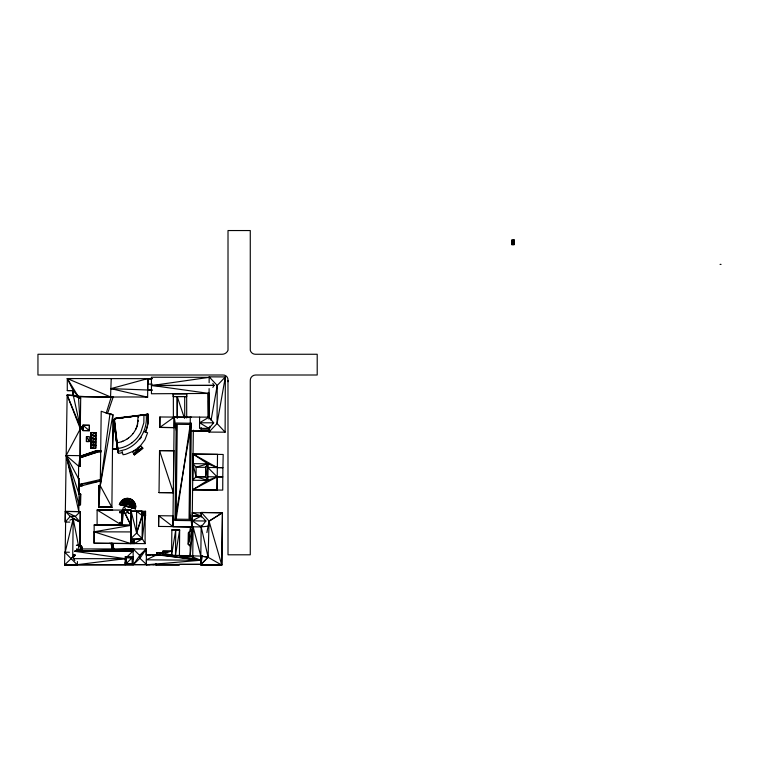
<?xml version="1.0" encoding="UTF-8"?>
<svg xmlns="http://www.w3.org/2000/svg" width="759" height="759" viewBox="0 0 759 759"><rect width="100%" height="100%" fill="white"/><g stroke="black" fill="none" stroke-linecap="round" stroke-linejoin="round"><path stroke-width="1.14" d="M73.234 395.145L67.153 395.059L66.185 455.466L78.632 466.197L80.046 466.197L80.293 426.928L73.234 395.145L73.234 390.591L67.295 378.561L73.234 378.561M133.992 454.233L142.256 447.468L133.982 454.28L134.381 454.926L143.081 448.332L142.521 447.763L133.992 454.233L144.941 439.793L147.597 432.772L145.491 432.165A30.445 30.445 0 0 0 147.559 425.6L148.233 421.141L148.062 414.253L115.178 418.579L113.888 420.59L117.768 452.326M155.766 563.823L155.747 564.876L179.503 564.886L125.159 564.63L125.169 556.575L133.167 556.717L133.186 559.022M130.928 531.072L130.984 525.37L123.565 510.703L122.256 510.712L122.095 525.266L123.565 510.086L131.146 510.076L130.975 525.37L94.135 531.812L94.097 543.226L145.102 543.634L145.13 515.541L142.028 515.437L136.601 511.281L131.146 511.291L130.823 538.805M149.77 555.56L149.77 554.782L148.565 554.782L148.574 555.56M90.985 435.713L90.957 438.531L95.843 438.579L95.89 435.761L90.985 435.713L90.957 438.531L95.89 435.761L95.843 438.579M208.943 526.101L201.173 526.917L158.584 526.433L158.735 515.712L172.891 526.594L193.109 526.822L200.822 556.1L200.718 564.364L125.169 564.62L125.159 562.334M145.13 515.551L142.303 538.805L134.352 543.596L130.804 543.596L130.823 538.7L136.629 533.027L142.531 515.456L142.312 538.814L145.102 543.634M199.589 417.184L199.541 428.37L208.991 428.408L213.668 422.829L209.057 417.175L190.262 417.014L190.262 424.006M86.45 441.501L86.469 436.577L89.287 436.624L89.239 441.51L86.45 441.501L86.469 436.577L89.239 441.51L86.45 441.501L89.239 441.51M145.576 511.281L131.146 511.291L136.629 533.027L142.312 538.814L130.823 538.7L134.362 540.057L134.352 543.605L130.823 540.047L142.303 538.805L142.531 515.456M208.431 417.033L208.497 400.477M208.981 427.393L208.962 432.089L225.119 432.175L225.347 376.919L209.161 376.853L209.133 382.735M209.01 419.167L209.114 388.608M209.996 426.264L208.962 432.089L217.074 423.531L225.347 376.919L217.207 385.487L217.074 423.531L225.119 432.175M89.287 430.666L82.987 425.22L89.391 425.287L89.287 430.666L82.911 430.571L82.987 425.22L89.391 425.287L89.296 430.657L82.921 430.562L82.94 428.844L80.293 426.928L78.481 396.815L73.225 390.6L67.285 390.591L67.295 378.551L152.227 378.665L147.796 378.618L147.635 397.204C120.804 396.331 93.594 398.39 67.153 395.059L80.312 428.816L80.065 466.187L78.642 466.197L78.452 478.549M90.919 441.747L90.928 438.93L95.852 438.977L95.805 441.795L90.919 441.747L90.928 438.93L90.919 441.747L95.852 438.977M192.909 463.654L196.126 467.212L207.824 463.806L207.786 467.459L222.909 467.648L222.795 476.927L217.131 476.861L192.625 489.821L217.065 490.058L217.52 454.375L223.184 454.48L222.909 467.686L217.245 467.572L207.824 463.806L193.042 454.062L192.909 463.654L192.739 480.267L207.624 480.428L217.131 476.861L222.795 476.889L222.729 490.096L192.625 489.83L207.624 480.428L207.824 463.806L192.909 463.654L196.012 476.747L192.739 480.267M217.065 490.058L217.131 476.861L207.786 467.459L207.624 480.428L196.012 476.747L196.126 467.212L205.642 467.345L207.824 463.806L205.642 467.345L205.537 476.842L207.634 480.428L205.651 467.335M162.872 552.732L162.881 551.129L171.6 551.214L171.553 555.332L162.872 552.732L171.6 551.214L162.881 551.138L163.043 555.227L200.774 560.246L200.822 556.1L156.762 554.801L155.747 554.791L155.756 555.579M98.67 507.173L111.886 507.306L98.661 507.183L98.86 485.722L100.273 485.713L98.86 485.713L98.661 507.183L111.886 507.325L112.873 414.822L109.989 413.702L100.264 485.722L98.661 507.183L111.886 507.325L100.264 485.722L101.203 411.255L109.998 414.3M100.757 452.108L100.767 450.675L97.494 450.571L80.188 456.254L80.16 457.781L100.767 450.675L100.757 452.108L97.721 452.013L93.338 453.076M130.852 539.042L130.804 543.596L94.097 543.235L94.163 524.972L130.984 525.37L125.045 513.141M150.586 378.684L150.035 379.253M159.902 416.966L159.807 427.431L174.134 427.583L174.209 417.089L191.24 417.222L159.902 416.976L159.807 427.431L174.209 417.089L176.496 431.103M179.428 555.436L179.655 529.953L171.866 529.867L171.553 555.341L175.746 529.915L179.646 529.953L175.49 555.389L175.746 529.915L171.866 529.867M79.894 546.594L80.312 511.604L65.34 511.433L65.208 522.059L69.8 522.107M122.152 520.57L122.256 510.095L97.114 510.01L97.105 524.981L130.984 525.37L94.163 524.981L97.617 525.01M115.425 525.2L122.085 525.275L122.256 510.095M69.951 520.171L73.196 518.758L72.712 557.068L75.378 555.313M74.837 560.673L73.576 558.671L73.632 554.374M67.153 395.059L80.293 426.928L82.968 426.833L82.997 425.211L82.93 428.854L80.312 428.826L66.185 455.466L78.443 478.559L79.24 478.559L78.822 511.594L65.34 511.433L65.208 522.059L70.198 516.414L75.312 516.471L80.302 511.623L77.997 511.585M146.354 555.579L146.316 548.966L133.119 548.918L133.129 550.939L82.323 551.138L79.856 545.417L80.302 511.613M80.084 528.587L80.16 522.211L75.312 516.471L65.34 511.433L66.185 455.466L80.188 455.675L78.632 466.197L80.056 466.187M146.81 564.829L139.912 558.292L139.751 555.465L133.119 548.918L76.735 551.129L79.856 545.417L80.056 530.617M90.843 448.18L90.881 445.362L95.776 445.41L95.729 448.227L90.843 448.18L90.881 445.362L95.776 445.41L95.729 448.227L90.843 448.18L95.776 445.41M90.871 444.983L95.805 442.203L95.767 445.021L90.881 444.973L90.909 442.165L95.814 442.203L95.767 445.021L90.871 444.983L90.909 442.155M131.06 518.331L130.804 543.596L94.135 531.812L130.899 531.926L130.804 543.596L134.371 540.057M152.806 555.569L152.815 554.782L153.849 554.782L153.83 555.579M159.029 492.582L159.532 450.599L173.896 450.751L173.507 482.231M190.993 526.793L172.891 526.594L174.209 417.089M173.431 488.065L173.375 492.724L159.029 492.582L173.375 492.724L159.523 450.609L173.896 450.751M175.025 520.418L176.202 423.029L191.363 423.247L190.054 520.646L175.025 520.418L191.363 423.247M176.135 519.175L177.274 424.3L190.243 424.461L189.048 519.336L176.135 519.175L190.243 424.461M171.6 551.214L163.081 552.742L156.762 554.801L146.383 559.819L146.411 564.838L200.774 560.246L190.111 555.977L190.234 545.911L193.109 526.822L190.547 526.793L188.308 544.345L190.234 545.92L188.317 544.345L188.45 532.647L190.452 531.091L193.109 526.822L192.71 558.899M190.205 515.143L192.112 526.812L193.346 430.192M201.296 517.145L201.353 512.496L222.453 512.742L221.789 565.094L200.708 564.772L201.192 525.275M201.173 526.917L192.198 520.826L201.306 516.025L201.363 512.486L222.444 512.752L221.799 565.019L200.718 564.762L208.108 557.153L201.173 526.917L205.917 521.016L201.306 516.025L201.353 512.847L192.312 512.752L192.112 526.812M65.625 522.05L65.189 552.182L73.196 518.758L80.16 522.211L70.198 516.414L65.34 511.433M79.164 484.441L79.145 485.874L81.194 485.893L100.435 481.016L100.454 479.527L79.164 484.441L100.435 481.016M67.276 390.591L73.225 390.591L73.225 395.154L78.632 397.982L80.701 398.001L80.293 426.928L82.968 426.833M80.644 494.166L80.492 504.792L78.908 504.773L66.185 455.466L79.04 494.128L80.644 494.166L80.482 504.801L78.917 504.763L80.634 494.166L79.04 494.128L78.443 478.559L79.24 478.559M95.862 435.391L95.9 432.573L91.004 432.535L90.966 435.353L95.862 435.391L95.9 432.573L90.985 432.554L90.966 435.343L95.9 432.573M172.891 526.594L173.043 515.883L158.735 515.712M77.409 561.537L77.361 564.971L64.581 564.962L64.79 552.173L69.42 552.248M95.805 441.795L95.852 438.977M158.584 526.433L158.735 515.712M82.911 430.571L82.94 428.844L80.321 428.816M190.556 526.784L190.443 531.101L188.45 532.647L188.308 544.345L193.109 526.822L190.111 555.977L163.043 555.237L163.071 552.742L156.79 552.647L156.724 555.579M216.135 564.943L200.708 564.772L208.108 557.296L209.076 521.082L201.353 512.496M73.234 390.591L73.225 395.154L78.471 396.805L110.548 396.919L111.231 378.589M156.278 564.886L156.335 563.814M113.964 420.571L112.503 448.778L117.379 448.806L113.964 420.571L112.806 420.761L113.973 420.562L117.341 448.816M131.07 507.069L133.119 508.103L132.54 503.606L133.29 500.788C129.172 496.32 121.023 498.502 119.571 504.365L135.358 508.71C137.872 501.073 127.218 494.792 121.744 500.693L122.873 502.923L124.922 503.957M115.169 418.721L118.679 418.133L115.207 418.702A1.565 1.565 0 0 1 114.505 419.755M132.996 433.607L134.001 432.25A24.174 24.174 0 0 0 136.269 428.104A25.227 25.227 0 0 0 137.341 425.097L138.185 415.79L138.242 417.184M138.053 421.919L138.233 420.334M100.264 485.722L112.863 414.831L109.989 413.702L109.989 414.319L112.863 414.831M211.03 420.439L217.207 385.487M200.718 564.772L202.473 555.569M206.875 532.581L209.076 521.082L222.444 512.752L209.076 521.224L221.789 565.094L208.108 557.296M115.169 418.683L115.197 418.162L148.062 414.253L146.136 414.642C147.701 426.938 141.734 439.793 131.307 446.51A34.525 34.525 0 0 1 125.577 449.489L118.072 451.425L114.267 419.736M114.761 419.499A1.651 1.651 0 0 1 114.495 419.699L118.309 453.379L121.895 452.781M119.571 504.365L120.434 502.382L122.873 502.923L131.032 501.879L133.29 500.788L135.387 504.46L135.358 508.71L135.643 506.576L133.28 505.779L131.032 501.879L131.62 499.469L129.049 500.874L124.599 501.424L121.838 504.991L124.125 505.152M137.768 423.503L137.388 425.049A25.227 25.227 0 0 1 135.633 429.509M129.647 498.635L129.049 500.874L132.54 503.606L127.189 504.299M126.06 506.12L126.487 504.583L124.182 503.948M129.134 506.984L129.561 505.447L131.867 506.082L131.44 507.619L131.867 506.082L129.134 506.984L129.78 504.678L124.391 503.189L123.755 505.503L129.78 504.678M119.286 504.612L135.548 508.786L119.372 504.318M121.744 500.693L124.599 501.424L125.425 498.606L126.762 500.712L133.271 505.779L135.387 504.46L135.643 506.576L133.129 508.103M142.028 511.272L142.018 515.446L136.629 533.027L136.601 511.281L142.028 511.272L145.586 515.551L142.056 515.446L142.018 511.272L131.146 511.291M106.203 413.219L111.288 396.862L113.214 396.872L107.522 413.589M134.58 502.477L132.54 503.606L133.271 505.779L122.873 502.923L126.762 500.712L127.54 498.34L129.049 500.874L124.599 501.424L123.442 499.413M145.424 432.526L147.92 423.712L148.052 414.395L133.546 416.387M118.062 451.254L117.949 450.258M81.649 484.584L82.162 483.644L82.352 484.337L81.649 484.584L81.422 483.9L82.162 483.644L82.352 484.337L81.659 484.574L81.422 483.9L82.162 483.644M212.852 387.403L214.076 385.392L212.843 383.38M146.411 564.838L146.307 548.975L139.912 558.292L133.214 564.781L77.361 564.668L125.169 558.662L74.837 551.319M146.383 559.819L200.774 560.246L156.762 554.801L146.345 554.791L146.316 548.956L139.751 555.465L133.214 564.781L133.119 548.909M139.998 439.034L141.288 437.26M82.029 486.111L82.636 485.333M143.707 513.53L145.576 511.272L145.576 515.551L142.056 515.446L143.707 513.53L142.056 515.446M139.751 555.474L146.307 548.975M125.159 564.63L77.352 564.677L125.169 564.62L126.753 563.055M131.563 558.301L133.167 556.717M136.155 449.157L132.607 451.823L133.783 453.891L142.256 447.468L140.595 445.827L134.808 450.599L125.586 454.309L123.024 454.736L122.18 451.529M71.061 558.671L75.113 554.734L64.581 564.962L77.361 564.971L64.781 552.182M127.559 556.347L133.129 550.939L74.837 551.148M142.521 447.763L134.381 454.926M132.057 442.687L135.244 439.897A26.726 26.726 0 0 0 137.683 437.165L139.912 433.882A28.292 28.292 0 0 0 140.861 432.146L143.84 422.763L143.954 414.756L148.062 414.253L145.7 414.528M128.442 438.057L129.732 437.013A24.592 24.592 0 0 0 133.043 433.56M137.929 447.829L140.595 445.827M127.142 438.977L128.489 438.009M76.621 548.823L76.735 551.138L82.143 547.514L81.422 546.205L79.856 545.417L76.441 545.341L79.856 545.417L81.412 546.214L82.323 551.138L74.724 551.138M127.18 438.93L125.776 439.803A24.772 24.772 0 0 1 121.449 441.691M208.991 428.408L199.56 422.782L209.057 417.175M76.735 551.138L82.209 548.966L133.119 548.909M80.274 456.273L95.378 450.922L96.526 452.468L79.733 457.914M123.755 505.485L126.487 504.583M147.635 397.204L110.861 388.636L147.796 378.618L147.73 390.126L152.189 390.126M80.188 456.254L83.471 455.457M117.702 451.301L114.173 419.812M117.778 448.455L119.808 448.142A27.001 27.001 0 0 0 123.081 447.307L125.207 446.529A31.48 31.48 0 0 0 130.434 443.806A28.13 28.13 0 0 0 132.057 442.687M151.449 385.591L209.152 377.346L151.421 377.223L151.449 385.591L214.076 385.392L151.449 385.392L151.449 393.76L209.18 393.447L151.449 385.392M148.052 414.395L140.538 415.486M123.983 504.716L121.838 504.991L120.434 502.382M120.985 417.858L124.438 417.441L120.928 417.886M127.882 417.023L131.335 416.606L127.816 417.071M133.641 416.321L138.233 415.771M138.138 415.837L115.188 418.57M142.834 415.22L115.226 418.56M122.256 510.712L123.565 510.703L123.565 510.086L131.146 510.086M511.851 240.47L514.061 240.47M511.851 240.802L514.061 240.802M511.851 241.134L514.061 241.134M511.851 241.466L514.061 241.466M511.851 241.798L514.061 241.798M511.851 242.13L514.061 242.13M511.851 242.463L514.061 242.463M511.851 242.785L514.061 242.785M511.851 243.117L514.061 243.117M511.851 243.449L514.061 243.449M511.851 243.781L514.061 243.781M511.851 244.113L514.061 244.113M511.851 244.445L514.061 244.445M720.044 264.379L721.05 264.379M147.73 384.111L152.189 384.111M186.667 394.044L186.667 396.559L173.375 396.568L173.346 393.978L186.667 393.987L186.695 417.981M201.116 429.803L209.237 429.803M199.702 430.913L208.488 430.913M191.41 430.989L209.683 430.97M209.674 431.216L193.336 431.216L193.336 430.657M113.727 548.928L112.028 548.928L111.184 543.359L112.768 543.378L113.727 548.928L112.768 543.368L112.028 548.928L111.184 543.359M73.576 558.671L125.169 558.662M148.726 564.573L149.77 564.573M179.513 564.316L200.727 564.364M152.806 564.573L153.83 564.573M64.591 564.952L77.361 564.962M199.56 422.782L213.668 422.82M112.683 510.057L97.114 510.01L122.085 525.275M152.198 378.608L147.749 378.58L147.768 383.807M109.116 543.378L111.848 543.406M159.817 427.421L174.134 427.592M207.662 476.756L217.131 476.861M201.306 516.025L192.264 515.921L201.306 516.025L192.312 512.761M70.198 516.414L75.312 516.471M172.407 555.351L163.043 555.237L163.081 552.742L156.79 552.647L156.752 554.801L146.345 554.791L146.81 555.56M147.739 389.993L152.142 390.05M80.701 398.001L78.623 397.982L78.481 396.805L67.295 378.561L110.539 396.929M193.042 454.062L217.52 454.366L193.042 454.072L217.245 467.572M192.198 520.826L205.917 521.016M102.996 525.048L106.535 525.095M190.111 555.977L179.418 555.825L200.774 560.246M149.921 389.984L150.472 389.993M132.17 563.728L126.193 563.624L126.203 557.628L132.132 557.742L132.17 563.728L126.193 563.614M77.579 545.37L79.856 545.417L82.143 547.514L82.323 551.138L82.152 547.505L81.412 546.214M143.233 515.475L145.576 515.551M100.767 450.675L97.494 450.571L97.721 452.013M110.861 388.636L147.739 390.003M129.846 505.541L133.271 505.779M124.599 501.424L131.032 501.879L132.54 503.606L122.873 502.923M126.762 500.712L131.032 501.879M132.54 503.606L135.387 504.46M73.234 395.145L78.481 396.805M144.381 431.691L145.491 432.165M130.814 540.057L132.588 541.822M209.161 376.853L217.216 385.487M79.856 545.417L82.209 548.966L82.323 551.138M177.217 396.559L177.227 418.029L177.217 396.559L184.38 418.038M66.185 455.466L78.813 511.594M73.196 518.758L78.689 546.594M113.888 419.869L118.062 451.263M227.975 380.325L228.013 554.801L250.271 554.801L250.271 380.866A5.398 5.398 0 0 1 255.65 375.003L317.205 375.003L317.205 354.263L255.385 354.263A5.266 5.266 0 0 1 250.271 350.26L250.271 230.546L228.013 230.546L228.013 350.26A6.319 6.319 0 0 1 222.131 354.263L37.95 354.263L37.95 375.003L222.757 375.003A4.82 4.82 0 0 1 227.975 380.325L228.013 381.73M208.213 392.849L208.621 417.241L208.621 392.394M173.128 394.025L173.156 396.606M184.731 417.991L184.712 396.559L186.667 396.559L173.346 396.549L173.384 418.038M208.991 400.259L208.991 416.938L208.972 394.073M208.089 393.323L208.089 417.023M201.116 427.478L201.116 430.989M199.38 430.657L199.38 431.216M122.911 441.188A24.516 24.516 0 0 1 116.971 442.772M126.203 557.628L126.193 563.624L132.132 557.742L126.203 557.628M119.58 512.012C120.292 515.124 122.123 510.086 119.58 512.012M119.514 522.638C120.226 525.75 122.066 520.702 119.514 522.638M95.9 451.14L95.52 452.079L96.469 452.459L96.848 451.52L95.9 451.14M81.023 484.46L79.145 485.874L81.194 485.893L81.023 484.46M143.954 414.756L142.796 414.879L146.136 414.642L143.954 414.756M514.061 239.778L511.851 239.778L511.851 244.778L514.061 244.778L514.061 239.778M205.537 476.851L196.012 476.747L205.537 476.851M117.389 448.806L112.522 448.749L117.379 448.806M208.108 557.153L200.822 556.119L208.108 557.153M128.233 512.904A1.594 1.594 0 0 0 130.956 512.429A1.594 1.594 0 0 0 129.182 510.304A1.594 1.594 0 0 0 128.233 512.904M124.125 512.799A1.594 1.594 0 0 0 126.848 512.316A1.594 1.594 0 0 0 125.074 510.2A1.594 1.594 0 0 0 124.125 512.799M123.195 509.431A1.195 1.195 0 0 0 125.235 509.071A1.195 1.195 0 0 0 123.907 507.486A1.195 1.195 0 0 0 123.195 509.431"/></g></svg>
